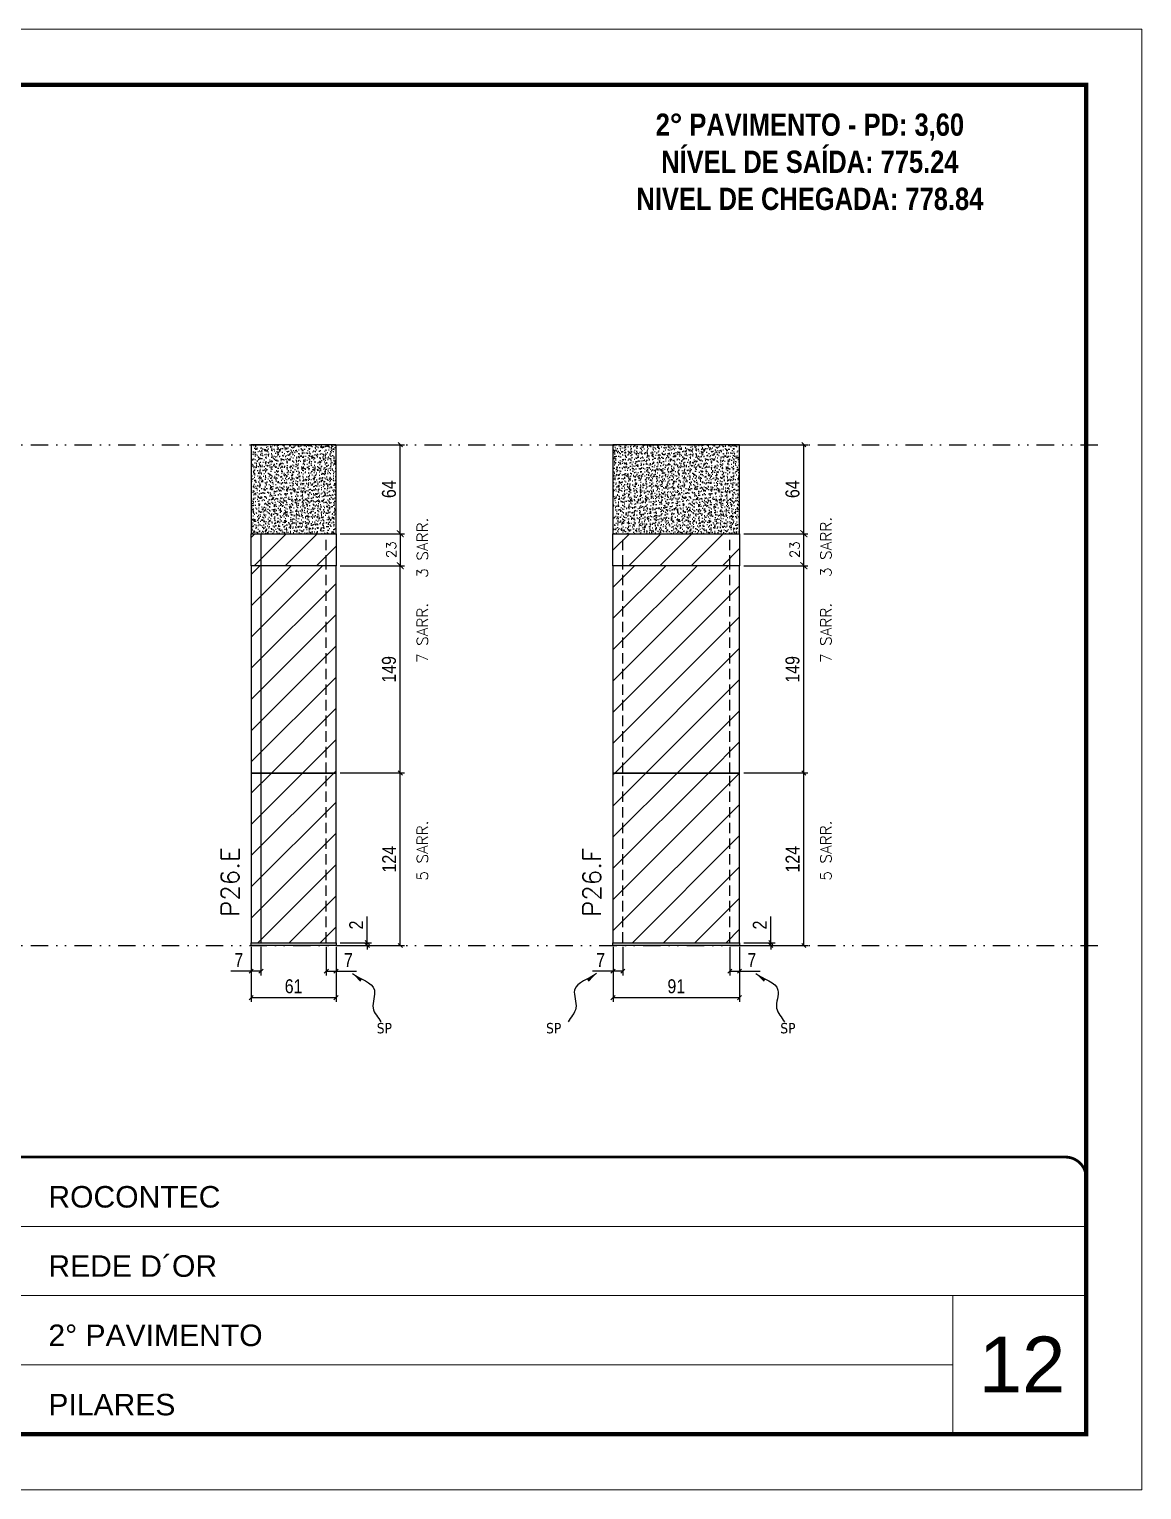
# Model space of a CAD drawing. Extents: x 2949 to 9203, y -16089 to 12527.
# Drawn here: x 8402 to 9203, y 9180 to 10230 of the extents above; entities that cross this region are included whole.
import ezdxf

# ---------------------------------------------------------------- set-up
doc = ezdxf.new("R2010")
doc.units = 0
for name, pattern in [('CONTINUO', [0]), ('DASHED', [0.75, 0.5, -0.25]), ('DIVIDE2', [0.625, 0.25, -0.125, 0, -0.125, 0, -0.125]), ('HIDDEN', [0.375, 0.25, -0.125])]:
    doc.linetypes.add(name, pattern=pattern)
for name, color, linetype, lineweight in [('CARIMBO', 255, 'Continuous', 9), ('Folhas', 255, 'Continuous', 9), ('Hachura', 251, 'Continuous', 9), ('SARRAFO DE PRESSAO', 251, 'DASHED', 9), ('Texto Seção', 7, 'Continuous', 15)]:
    doc.layers.add(name, color=color, linetype=linetype, lineweight=lineweight)
for name, color, linetype in [('COTA', 241, 'Continuous'), ('NOMENCLATURA', 7, 'Continuous'), ('Nível', 160, 'Continuous'), ('Painéis', 200, 'Continuous'), ('SARR_2.2x7', 40, 'Continuous'), ('Sarrafo de Pressão', 42, 'HIDDEN'), ('texto', 7, 'Continuous')]:
    doc.layers.add(name, color=color, linetype=linetype)
doc.styles.add('ARIAL', font='arial.ttf')
doc.styles.add('COTA TECNICA', font='techl___.ttf', dxfattribs={"height": 10})
doc.styles.add('COTA TECNICA-50', font='techl___.ttf', dxfattribs={"height": 10})
doc.styles.add('REGUA-120', font='ROMANS.shx', dxfattribs={"height": 15})
doc.styles.add('ROMANC', font='techb___.ttf', dxfattribs={"height": 2.5})
doc.styles.add('ROMANS', font='romans.shx')
doc.styles.get("Standard").update_dxf_attribs({"font": 'arial.ttf'})
doc.dimstyles.new('COTA PAINEL-50', dxfattribs={"dimtxt": 10, "dimasz": 3, "dimexe": 3, "dimexo": 3, "dimgap": 3, "dimtad": 1, "dimdec": 1, "dimzin": 12, "dimdsep": 46, "dimtxsty": 'COTA TECNICA-50', "dimblk1": 'OBLIQUE', "dimblk2": 'OBLIQUE', "dimsah": 1, "dimcen": 0.9, "dimclrd": 4, "dimclre": 4, "dimclrt": 240, "dimadec": 1, "dimazin": 3, "dimtfac": 1, "dimtdec": 1, "dimtmove": 0, "dimatfit": 3, "dimfxl": 1, "dimtolj": 1, "dimtzin": 12, "dimarcsym": 0})
doc.dimstyles.new('Cota Paínel', dxfattribs={"dimtxt": 7, "dimasz": 5, "dimexe": 3, "dimexo": 3, "dimgap": 3, "dimtad": 1, "dimdec": 1, "dimzin": 12, "dimdsep": 46, "dimtxsty": 'ROMANS', "dimblk": 'ARCHTICK', "dimcen": 0, "dimclrd": 4, "dimclre": 4, "dimclrt": 1, "dimadec": 1, "dimazin": 3, "dimtfac": 1, "dimtdec": 1, "dimtmove": 0, "dimatfit": 3, "dimldrblk": 'OBLIQUE', "dimfxl": 1, "dimtolj": 1, "dimtzin": 12, "dimarcsym": 0})
doc.dimstyles.new('PAINEL', dxfattribs={"dimtxt": 10, "dimasz": 3, "dimexe": 3, "dimexo": 3, "dimgap": 3, "dimtad": 1, "dimdec": 1, "dimzin": 12, "dimdsep": 46, "dimtxsty": 'COTA TECNICA', "dimblk1": 'OBLIQUE', "dimblk2": 'OBLIQUE', "dimsah": 1, "dimcen": 0.9, "dimclrd": 4, "dimclre": 4, "dimclrt": 240, "dimadec": 1, "dimazin": 3, "dimtfac": 1, "dimtdec": 1, "dimtmove": 0, "dimatfit": 3, "dimfxl": 1, "dimtolj": 1, "dimtzin": 12, "dimarcsym": 0})
doc.dimstyles.get("Standard").update_dxf_attribs({"dimtxt": 0.18, "dimasz": 0.18, "dimexe": 0.18, "dimexo": 0.0625, "dimgap": 0.09, "dimtad": 0, "dimtih": 1, "dimtoh": 1, "dimdec": 4, "dimzin": 0, "dimdsep": 46, "dimtxsty": 'Standard', "dimcen": 0.09, "dimadec": 0, "dimazin": 0, "dimtfac": 1, "dimtdec": 4, "dimtofl": 0, "dimtmove": 0, "dimatfit": 3, "dimfxl": 1, "dimtolj": 1, "dimtzin": 0, "dimarcsym": 0})
pattern_1 = [(45, (-126071.967, -22713.47), (-11.2253202, 11.2253202), [])]

# ---------------------------------------------------------------- blocks, each defined once
blk = doc.blocks.new('9999999999')
at = {"color": 30, "linetype": 'CONTINUO'}
for p, q in [((98564.6, 34379.6), (99584, 34379.6)), ((98564.6, 34329.8), (99488, 34329.8)), ((99584, 34329.8), (99488, 34329.8)), ((99488, 34329.8), (99488, 34230.2)), ((98564.6, 34280), (99488, 34280))]:
    blk.add_line(p, q, dxfattribs=at)
at = {"color": 30, "linetype": 'CONTINUO', "const_width": 2}
blk.add_lwpolyline([(99584, 34230.2), (99584, 34414.4, 0.414214), (99569, 34429.4), (98229, 34429.4, 0.414214), (98214, 34414.4), (98214, 34245.2, 0.414214), (98229, 34230.2), (99584, 34230.2)], format="xyb", dxfattribs=at)
at = {"layer": 'Folhas'}
blk.add_lwpolyline([(98139, 34190.2), (99624, 34190.2), (99624, 35240.2), (98139, 35240.2)], close=True, dxfattribs=at)
at = {"layer": 'Folhas', "color": 30, "const_width": 3}
blk.add_lwpolyline([(98214, 34230.2), (99584, 34230.2), (99584, 35200.2), (98214, 35200.2)], close=True, dxfattribs=at)
at = {"color": 7, "linetype": 'Continuous', "ltscale": 5, "style": 'ARIAL'}
for s, height, p in [('ROCONTEC', 15.48, (98837.7, 34393.1)), ('REDE D´OR', 15.48, (98837.7, 34343.3)), ('2° PAVIMENTO', 15.483, (98837.7, 34293.5)), ('PILARES', 15.48, (98837.7, 34243.7))]:
    blk.add_text(s, height=height, dxfattribs=at).set_placement(p)
blk = doc.blocks.new('_Oblique')
at = {"color": 0, "linetype": 'ByBlock', "lineweight": -2}
blk.add_line((-0.5, -0.5), (0.5, 0.5), dxfattribs=at)
blk = doc.blocks.new('*D3310')
at = {"layer": 'COTA', "color": 4, "lineweight": -2, "transparency": 16777216}
for p, q in [((8562.1, 9569.9), (8562.1, 9530.4)), ((8623.1, 9569.9), (8623.1, 9530.4)), ((8562.1, 9533.4), (8623.1, 9533.4))]:
    blk.add_line(p, q, dxfattribs=at)
at = {"layer": 'Defpoints', "color": 0, "transparency": 16777216}
for p in [(8562.1, 9572.9), (8623.1, 9572.9), (8623.1, 9533.4)]:
    blk.add_point(p, dxfattribs=at)
at = {"layer": 'COTA', "color": 4, "lineweight": -2, "transparency": 16777216, "xscale": 3, "yscale": 3, "zscale": 3, "rotation": 180}
blk.add_blockref('_Oblique', (8562.1, 9533.4), dxfattribs=at)
at = {"layer": 'COTA', "color": 4, "lineweight": -2, "transparency": 16777216, "xscale": 3, "yscale": 3, "zscale": 3}
blk.add_blockref('_Oblique', (8623.1, 9533.4), dxfattribs=at)
at = {"layer": 'COTA', "color": 240, "transparency": 16777216, "insert": (8592.6, 9541.5), "char_height": 10, "attachment_point": 5, "style": 'COTA TECNICA'}
blk.add_mtext('\\A1;61', dxfattribs=at)
blk = doc.blocks.new('*D3311')
at = {"layer": 'COTA', "color": 4, "lineweight": -2, "transparency": 16777216}
for p, q in [((8626.1, 9930.9), (8672.3, 9930.9)), ((8669.3, 9866.9), (8669.3, 9930.9)), ((8626.1, 9866.9), (8672.3, 9866.9))]:
    blk.add_line(p, q, dxfattribs=at)
at = {"layer": 'Defpoints', "color": 0, "transparency": 16777216}
for p in [(8623.1, 9930.9), (8669.3, 9930.9), (8623.1, 9866.9)]:
    blk.add_point(p, dxfattribs=at)
at = {"layer": 'COTA', "color": 4, "lineweight": -2, "transparency": 16777216, "xscale": 3, "yscale": 3, "zscale": 3}
for p, rotation in [((8669.3, 9930.9), 90), ((8669.3, 9866.9), 270)]:
    blk.add_blockref('_Oblique', p, dxfattribs=dict(at, rotation=rotation))
at = {"layer": 'COTA', "color": 240, "transparency": 16777216, "insert": (8661.2, 9898.9), "char_height": 10, "attachment_point": 5, "rotation": 90, "style": 'COTA TECNICA'}
blk.add_mtext('\\A1;64', dxfattribs=at)
blk = doc.blocks.new('*D3312')
at = {"layer": 'COTA', "color": 4, "lineweight": -2, "transparency": 16777216}
for p, q in [((8562.1, 9567.9), (8562.1, 9549.4)), ((8569.1, 9569.9), (8569.1, 9549.4)), ((8562.1, 9552.4), (8547.4, 9552.4)), ((8569.1, 9552.4), (8562.1, 9552.4))]:
    blk.add_line(p, q, dxfattribs=at)
at = {"layer": 'Defpoints', "color": 0, "transparency": 16777216}
for p in [(8562.1, 9570.9), (8569.1, 9572.9), (8562.1, 9552.4)]:
    blk.add_point(p, dxfattribs=at)
at = {"layer": 'COTA', "color": 4, "lineweight": -2, "transparency": 16777216, "xscale": 3, "yscale": 3, "zscale": 3, "rotation": 180}
blk.add_blockref('_Oblique', (8562.1, 9552.4), dxfattribs=at)
at = {"layer": 'COTA', "color": 4, "lineweight": -2, "transparency": 16777216, "xscale": 3, "yscale": 3, "zscale": 3}
blk.add_blockref('_Oblique', (8569.1, 9552.4), dxfattribs=at)
at = {"layer": 'COTA', "color": 240, "transparency": 16777216, "insert": (8553.2, 9560.4), "char_height": 10, "attachment_point": 5, "style": 'COTA TECNICA-50'}
blk.add_mtext('\\A1;7', dxfattribs=at)
blk = doc.blocks.new('*D3313')
at = {"layer": 'COTA', "color": 4, "lineweight": -2, "transparency": 16777216}
for p, q in [((8616.1, 9569.9), (8616.1, 9549.4)), ((8623.1, 9567.9), (8623.1, 9549.4)), ((8616.1, 9552.4), (8623.1, 9552.4)), ((8623.1, 9552.4), (8637.8, 9552.4))]:
    blk.add_line(p, q, dxfattribs=at)
at = {"layer": 'Defpoints', "color": 0, "transparency": 16777216}
for p in [(8616.1, 9572.9), (8623.1, 9570.9), (8623.1, 9552.4)]:
    blk.add_point(p, dxfattribs=at)
at = {"layer": 'COTA', "color": 4, "lineweight": -2, "transparency": 16777216, "xscale": 3, "yscale": 3, "zscale": 3, "rotation": 180}
blk.add_blockref('_Oblique', (8616.1, 9552.4), dxfattribs=at)
at = {"layer": 'COTA', "color": 4, "lineweight": -2, "transparency": 16777216, "xscale": 3, "yscale": 3, "zscale": 3}
blk.add_blockref('_Oblique', (8623.1, 9552.4), dxfattribs=at)
at = {"layer": 'COTA', "color": 240, "transparency": 16777216, "insert": (8632, 9560.4), "char_height": 10, "attachment_point": 5, "style": 'COTA TECNICA-50'}
blk.add_mtext('\\A1;7', dxfattribs=at)
blk = doc.blocks.new('*D3314')
at = {"layer": 'COTA', "color": 4, "lineweight": -2, "transparency": 16777216}
for p, q in [((8626.1, 9694.9), (8672.3, 9694.9)), ((8669.3, 9570.9), (8669.3, 9694.9)), ((8626.1, 9570.9), (8672.3, 9570.9))]:
    blk.add_line(p, q, dxfattribs=at)
at = {"layer": 'Defpoints', "color": 0, "transparency": 16777216}
for p in [(8623.1, 9694.9), (8669.3, 9694.9), (8623.1, 9570.9)]:
    blk.add_point(p, dxfattribs=at)
at = {"layer": 'COTA', "color": 4, "lineweight": -2, "transparency": 16777216, "xscale": 3, "yscale": 3, "zscale": 3}
for p, rotation in [((8669.3, 9694.9), 90), ((8669.3, 9570.9), 270)]:
    blk.add_blockref('_Oblique', p, dxfattribs=dict(at, rotation=rotation))
at = {"layer": 'COTA', "color": 240, "transparency": 16777216, "insert": (8661.3, 9632.9), "char_height": 10, "attachment_point": 5, "rotation": 90, "style": 'COTA TECNICA-50'}
blk.add_mtext('\\A1;124', dxfattribs=at)
blk = doc.blocks.new('*D3315')
at = {"layer": 'COTA', "color": 4, "lineweight": -2, "transparency": 16777216}
for p, q in [((8645.6, 9572.9), (8645.6, 9591.7)), ((8626.1, 9572.9), (8648.6, 9572.9)), ((8626.1, 9570.9), (8648.6, 9570.9)), ((8645.6, 9570.9), (8645.6, 9572.9)), ((8645.6, 9570.9), (8645.6, 9567.9))]:
    blk.add_line(p, q, dxfattribs=at)
at = {"layer": 'Defpoints', "color": 0, "transparency": 16777216}
for p in [(8623.1, 9572.9), (8623.1, 9570.9), (8645.6, 9570.9)]:
    blk.add_point(p, dxfattribs=at)
at = {"layer": 'COTA', "color": 4, "lineweight": -2, "transparency": 16777216, "xscale": 3, "yscale": 3, "zscale": 3}
for p, rotation in [((8645.6, 9572.9), 270), ((8645.6, 9570.9), 90)]:
    blk.add_blockref('_Oblique', p, dxfattribs=dict(at, rotation=rotation))
at = {"layer": 'COTA', "color": 240, "transparency": 16777216, "insert": (8637.6, 9585.6), "char_height": 10, "attachment_point": 5, "rotation": 90, "style": 'COTA TECNICA-50'}
blk.add_mtext('\\A1;2', dxfattribs=at)
blk = doc.blocks.new('*D3316')
at = {"layer": 'COTA', "color": 4, "linetype": 'ByBlock', "lineweight": -2, "transparency": 16777216}
for p, q in [((8626.1, 9843.9), (8672.3, 9843.9)), ((8669.3, 9694.9), (8669.3, 9843.9)), ((8626.1, 9694.9), (8672.3, 9694.9))]:
    blk.add_line(p, q, dxfattribs=at)
at = {"layer": 'Defpoints', "color": 0, "linetype": 'ByBlock', "transparency": 16777216}
for p in [(8623.1, 9843.9), (8669.3, 9843.9), (8623.1, 9694.9)]:
    blk.add_point(p, dxfattribs=at)
at = {"layer": 'COTA', "color": 4, "linetype": 'ByBlock', "lineweight": -2, "transparency": 16777216, "xscale": 3, "yscale": 3, "zscale": 3}
for p, rotation in [((8669.3, 9843.9), 90), ((8669.3, 9694.9), 270)]:
    blk.add_blockref('_Oblique', p, dxfattribs=dict(at, rotation=rotation))
at = {"layer": 'COTA', "color": 240, "linetype": 'ByBlock', "transparency": 16777216, "insert": (8661.2, 9769.4), "char_height": 10, "attachment_point": 5, "rotation": 90, "style": 'COTA TECNICA'}
blk.add_mtext('\\A1;149', dxfattribs=at)
blk = doc.blocks.new('*D3317')
at = {"layer": 'COTA', "color": 4, "lineweight": -2, "transparency": 16777216}
for p, q in [((8822.3, 9569.9), (8822.3, 9530.4)), ((8913.3, 9569.9), (8913.3, 9530.4)), ((8822.3, 9533.4), (8913.3, 9533.4))]:
    blk.add_line(p, q, dxfattribs=at)
at = {"layer": 'Defpoints', "color": 0, "transparency": 16777216}
for p in [(8822.3, 9572.9), (8913.3, 9572.9), (8913.3, 9533.4)]:
    blk.add_point(p, dxfattribs=at)
at = {"layer": 'COTA', "color": 4, "lineweight": -2, "transparency": 16777216, "xscale": 3, "yscale": 3, "zscale": 3, "rotation": 180}
blk.add_blockref('_Oblique', (8822.3, 9533.4), dxfattribs=at)
at = {"layer": 'COTA', "color": 4, "lineweight": -2, "transparency": 16777216, "xscale": 3, "yscale": 3, "zscale": 3}
blk.add_blockref('_Oblique', (8913.3, 9533.4), dxfattribs=at)
at = {"layer": 'COTA', "color": 240, "transparency": 16777216, "insert": (8867.8, 9541.5), "char_height": 10, "attachment_point": 5, "style": 'COTA TECNICA'}
blk.add_mtext('\\A1;91', dxfattribs=at)
blk = doc.blocks.new('*D3318')
at = {"layer": 'COTA', "color": 4, "lineweight": -2, "transparency": 16777216}
for p, q in [((8916.3, 9930.9), (8962.5, 9930.9)), ((8959.5, 9866.9), (8959.5, 9930.9)), ((8916.3, 9866.9), (8962.5, 9866.9))]:
    blk.add_line(p, q, dxfattribs=at)
at = {"layer": 'Defpoints', "color": 0, "transparency": 16777216}
for p in [(8913.3, 9930.9), (8959.5, 9930.9), (8913.3, 9866.9)]:
    blk.add_point(p, dxfattribs=at)
at = {"layer": 'COTA', "color": 4, "lineweight": -2, "transparency": 16777216, "xscale": 3, "yscale": 3, "zscale": 3}
for p, rotation in [((8959.5, 9930.9), 90), ((8959.5, 9866.9), 270)]:
    blk.add_blockref('_Oblique', p, dxfattribs=dict(at, rotation=rotation))
at = {"layer": 'COTA', "color": 240, "transparency": 16777216, "insert": (8951.4, 9898.9), "char_height": 10, "attachment_point": 5, "rotation": 90, "style": 'COTA TECNICA'}
blk.add_mtext('\\A1;64', dxfattribs=at)
blk = doc.blocks.new('*D3319')
at = {"layer": 'COTA', "color": 4, "lineweight": -2, "transparency": 16777216}
for p, q in [((8822.3, 9567.9), (8822.3, 9549.4)), ((8829.3, 9569.9), (8829.3, 9549.4)), ((8822.3, 9552.4), (8807.5, 9552.4)), ((8829.3, 9552.4), (8822.3, 9552.4))]:
    blk.add_line(p, q, dxfattribs=at)
at = {"layer": 'Defpoints', "color": 0, "transparency": 16777216}
for p in [(8822.3, 9570.9), (8829.3, 9572.9), (8822.3, 9552.4)]:
    blk.add_point(p, dxfattribs=at)
at = {"layer": 'COTA', "color": 4, "lineweight": -2, "transparency": 16777216, "xscale": 3, "yscale": 3, "zscale": 3, "rotation": 180}
blk.add_blockref('_Oblique', (8822.3, 9552.4), dxfattribs=at)
at = {"layer": 'COTA', "color": 4, "lineweight": -2, "transparency": 16777216, "xscale": 3, "yscale": 3, "zscale": 3}
blk.add_blockref('_Oblique', (8829.3, 9552.4), dxfattribs=at)
at = {"layer": 'COTA', "color": 240, "transparency": 16777216, "insert": (8813.4, 9560.4), "char_height": 10, "attachment_point": 5, "style": 'COTA TECNICA-50'}
blk.add_mtext('\\A1;7', dxfattribs=at)
blk = doc.blocks.new('*D3320')
at = {"layer": 'COTA', "color": 4, "lineweight": -2, "transparency": 16777216}
for p, q in [((8906.3, 9569.9), (8906.3, 9549.4)), ((8913.3, 9567.9), (8913.3, 9549.4)), ((8906.3, 9552.4), (8913.3, 9552.4)), ((8913.3, 9552.4), (8928, 9552.4))]:
    blk.add_line(p, q, dxfattribs=at)
at = {"layer": 'Defpoints', "color": 0, "transparency": 16777216}
for p in [(8906.3, 9572.9), (8913.3, 9570.9), (8913.3, 9552.4)]:
    blk.add_point(p, dxfattribs=at)
at = {"layer": 'COTA', "color": 4, "lineweight": -2, "transparency": 16777216, "xscale": 3, "yscale": 3, "zscale": 3, "rotation": 180}
blk.add_blockref('_Oblique', (8906.3, 9552.4), dxfattribs=at)
at = {"layer": 'COTA', "color": 4, "lineweight": -2, "transparency": 16777216, "xscale": 3, "yscale": 3, "zscale": 3}
blk.add_blockref('_Oblique', (8913.3, 9552.4), dxfattribs=at)
at = {"layer": 'COTA', "color": 240, "transparency": 16777216, "insert": (8922.1, 9560.4), "char_height": 10, "attachment_point": 5, "style": 'COTA TECNICA-50'}
blk.add_mtext('\\A1;7', dxfattribs=at)
blk = doc.blocks.new('*D3321')
at = {"layer": 'COTA', "color": 4, "lineweight": -2, "transparency": 16777216}
for p, q in [((8916.3, 9694.9), (8962.5, 9694.9)), ((8959.5, 9570.9), (8959.5, 9694.9)), ((8916.3, 9570.9), (8962.5, 9570.9))]:
    blk.add_line(p, q, dxfattribs=at)
at = {"layer": 'Defpoints', "color": 0, "transparency": 16777216}
for p in [(8913.3, 9694.9), (8959.5, 9694.9), (8913.3, 9570.9)]:
    blk.add_point(p, dxfattribs=at)
at = {"layer": 'COTA', "color": 4, "lineweight": -2, "transparency": 16777216, "xscale": 3, "yscale": 3, "zscale": 3}
for p, rotation in [((8959.5, 9694.9), 90), ((8959.5, 9570.9), 270)]:
    blk.add_blockref('_Oblique', p, dxfattribs=dict(at, rotation=rotation))
at = {"layer": 'COTA', "color": 240, "transparency": 16777216, "insert": (8951.4, 9632.9), "char_height": 10, "attachment_point": 5, "rotation": 90, "style": 'COTA TECNICA-50'}
blk.add_mtext('\\A1;124', dxfattribs=at)
blk = doc.blocks.new('*D3322')
at = {"layer": 'COTA', "color": 4, "lineweight": -2, "transparency": 16777216}
for p, q in [((8935.8, 9572.9), (8935.8, 9591.7)), ((8916.3, 9572.9), (8938.8, 9572.9)), ((8916.3, 9570.9), (8938.8, 9570.9)), ((8935.8, 9570.9), (8935.8, 9572.9)), ((8935.8, 9570.9), (8935.8, 9567.9))]:
    blk.add_line(p, q, dxfattribs=at)
at = {"layer": 'Defpoints', "color": 0, "transparency": 16777216}
for p in [(8913.3, 9572.9), (8913.3, 9570.9), (8935.8, 9570.9)]:
    blk.add_point(p, dxfattribs=at)
at = {"layer": 'COTA', "color": 4, "lineweight": -2, "transparency": 16777216, "xscale": 3, "yscale": 3, "zscale": 3}
for p, rotation in [((8935.8, 9572.9), 270), ((8935.8, 9570.9), 90)]:
    blk.add_blockref('_Oblique', p, dxfattribs=dict(at, rotation=rotation))
at = {"layer": 'COTA', "color": 240, "transparency": 16777216, "insert": (8927.8, 9585.6), "char_height": 10, "attachment_point": 5, "rotation": 90, "style": 'COTA TECNICA-50'}
blk.add_mtext('\\A1;2', dxfattribs=at)
blk = doc.blocks.new('*D3323')
at = {"layer": 'COTA', "color": 4, "linetype": 'ByBlock', "lineweight": -2, "transparency": 16777216}
for p, q in [((8916.3, 9843.9), (8962.5, 9843.9)), ((8959.5, 9694.9), (8959.5, 9843.9)), ((8916.3, 9694.9), (8962.5, 9694.9))]:
    blk.add_line(p, q, dxfattribs=at)
at = {"layer": 'Defpoints', "color": 0, "linetype": 'ByBlock', "transparency": 16777216}
for p in [(8913.3, 9843.9), (8959.5, 9843.9), (8913.3, 9694.9)]:
    blk.add_point(p, dxfattribs=at)
at = {"layer": 'COTA', "color": 4, "linetype": 'ByBlock', "lineweight": -2, "transparency": 16777216, "xscale": 3, "yscale": 3, "zscale": 3}
for p, rotation in [((8959.5, 9843.9), 90), ((8959.5, 9694.9), 270)]:
    blk.add_blockref('_Oblique', p, dxfattribs=dict(at, rotation=rotation))
at = {"layer": 'COTA', "color": 240, "linetype": 'ByBlock', "transparency": 16777216, "insert": (8951.4, 9769.4), "char_height": 10, "attachment_point": 5, "rotation": 90, "style": 'COTA TECNICA'}
blk.add_mtext('\\A1;149', dxfattribs=at)
blk = doc.blocks.new('_ArchTick')
at = {"color": 0, "linetype": 'ByBlock', "const_width": 0.15}
blk.add_lwpolyline([(-0.5, -0.5), (0.5, 0.5)], dxfattribs=at)
blk = doc.blocks.new('*D3324')
at = {"layer": 'COTA', "color": 4, "lineweight": -2, "transparency": 16777216}
for p, q in [((8626.1, 9866.9), (8672.3, 9866.9)), ((8669.3, 9866.9), (8669.3, 9843.9)), ((8626.1, 9843.9), (8672.3, 9843.9))]:
    blk.add_line(p, q, dxfattribs=at)
at = {"layer": 'Defpoints', "color": 0, "transparency": 16777216}
for p in [(8623.1, 9866.9), (8623.1, 9843.9), (8669.3, 9843.9)]:
    blk.add_point(p, dxfattribs=at)
at = {"layer": 'COTA', "color": 4, "lineweight": -2, "transparency": 16777216, "xscale": 5, "yscale": 5, "zscale": 5}
for p, rotation in [((8669.3, 9866.9), 90), ((8669.3, 9843.9), 270)]:
    blk.add_blockref('_ArchTick', p, dxfattribs=dict(at, rotation=rotation))
at = {"layer": 'COTA', "color": 1, "transparency": 16777216, "insert": (8662.8, 9855.4), "char_height": 7, "attachment_point": 5, "rotation": 90, "style": 'ROMANS'}
blk.add_mtext('\\A1;23', dxfattribs=at)
blk = doc.blocks.new('*D3325')
at = {"layer": 'COTA', "color": 4, "lineweight": -2, "transparency": 16777216}
for p, q in [((8916.3, 9866.9), (8962.5, 9866.9)), ((8959.5, 9843.9), (8959.5, 9866.9)), ((8916.3, 9843.9), (8962.5, 9843.9))]:
    blk.add_line(p, q, dxfattribs=at)
at = {"layer": 'Defpoints', "color": 0, "transparency": 16777216}
for p in [(8913.3, 9866.9), (8959.5, 9866.9), (8913.3, 9843.9)]:
    blk.add_point(p, dxfattribs=at)
at = {"layer": 'COTA', "color": 4, "lineweight": -2, "transparency": 16777216, "xscale": 5, "yscale": 5, "zscale": 5}
for p, rotation in [((8959.5, 9866.9), 90), ((8959.5, 9843.9), 270)]:
    blk.add_blockref('_ArchTick', p, dxfattribs=dict(at, rotation=rotation))
at = {"layer": 'COTA', "color": 1, "transparency": 16777216, "insert": (8953, 9855.4), "char_height": 7, "attachment_point": 5, "rotation": 90, "style": 'ROMANS'}
blk.add_mtext('\\A1;23', dxfattribs=at)

msp = doc.modelspace()

# ---------------------------------------------------------------- hatches: boundary and pattern name
at = {"layer": 'COTA', "linetype": 'ByBlock'}
h = msp.add_hatch(dxfattribs=at)
h.set_pattern_fill('AR-CONC', color=256, scale=0.03)
h.set_pattern_definition([(50, (-122894.6927, -19246.545), (5.46554007, -0.47817257), [0.5715, -6.2865]), (355, (-122894.6927, -19246.545), (-1.05730264, 5.73170536), [0.4572, -5.02921753]), (100.4514447, (-122894.237, -19246.585), (4.40823741, 5.25353256), [0.48570026, -5.34270734]), (46.1842, (-122894.6927, -19245.021), (8.13237123, -1.26126984), [0.85725, -9.42975]), (96.6355576, (-122894.015, -19245.126), (7.122124, 7.42278374), [0.7285507, -8.01406824]), (351.184151, (-122894.693, -19245.021), (7.122124, 7.42278374), [0.685799, -7.54379196]), (21, (-122893.9307, -19245.402), (4.54843174, -3.06795595), [0.5715, -6.2865]), (326, (-122893.9307, -19245.402), (1.85406085, 5.52563898), [0.4572, -5.0292]), (71.451445, (-122893.5516, -19245.658), (6.40249258, 2.45768307), [0.48570026, -5.34269813]), (37.5, (-122894.6927, -19246.5452), (0.092658098, 2.536651166), [0, -4.96824, 0, -5.1054, 0, -5.04825]), (7.5, (-122894.6927, -19246.5452), (2.004589875, 3.005417245), [0, -2.91084, 0, -4.85394, 0, -1.92405]), (327.5, (-122896.392, -19246.5452), (4.067717855, -0.17186232), [0, -1.905, 0, -5.9436, 0, -7.8867]), (317.5, (-122897.154, -19246.5452), (4.44387544, 0.76279473), [0, -2.4765, 0, -3.94716, 0, -5.6007])])
h.paths.add_polyline_path([(8562.09, 9866.87), (8623.09, 9866.87), (8623.09, 9930.87), (8562.09, 9930.87)])
h = msp.add_hatch(dxfattribs=at)
h.set_pattern_fill('AR-CONC', color=256, scale=0.03)
h.set_pattern_definition([(50, (-122589.5207, -19246.545), (5.46554007, -0.47817257), [0.5715, -6.2865]), (355, (-122589.5207, -19246.545), (-1.05730264, 5.73170536), [0.4572, -5.02921753]), (100.4514447, (-122589.065, -19246.585), (4.40823741, 5.25353256), [0.48570026, -5.34270734]), (46.1842, (-122589.5207, -19245.021), (8.13237123, -1.26126984), [0.85725, -9.42975]), (96.6355576, (-122588.843, -19245.126), (7.122124, 7.42278374), [0.7285507, -8.01406824]), (351.184151, (-122589.521, -19245.021), (7.122124, 7.42278374), [0.685799, -7.54379196]), (21, (-122588.7587, -19245.402), (4.54843174, -3.06795595), [0.5715, -6.2865]), (326, (-122588.7587, -19245.402), (1.85406085, 5.52563898), [0.4572, -5.0292]), (71.451445, (-122588.3796, -19245.658), (6.40249258, 2.45768307), [0.48570026, -5.34269813]), (37.5, (-122589.5207, -19246.5452), (0.092658098, 2.536651166), [0, -4.96824, 0, -5.1054, 0, -5.04825]), (7.5, (-122589.5207, -19246.5452), (2.004589875, 3.005417245), [0, -2.91084, 0, -4.85394, 0, -1.92405]), (327.5, (-122591.22, -19246.5452), (4.067717855, -0.17186232), [0, -1.905, 0, -5.9436, 0, -7.8867]), (317.5, (-122591.982, -19246.5452), (4.44387544, 0.76279473), [0, -2.4765, 0, -3.94716, 0, -5.6007])])
h.paths.add_polyline_path([(8822.26, 9866.87), (8913.26, 9866.87), (8913.26, 9930.87), (8822.26, 9930.87)])
at = {"layer": 'Hachura'}
h = msp.add_hatch(dxfattribs=at)
h.set_pattern_fill('ANSI31', color=256, scale=5)
h.paths.add_polyline_path([(8623.09, 9866.87), (8562.09, 9866.87), (8562.09, 9843.87), (8623.09, 9843.87)])
h = msp.add_hatch(dxfattribs=at)
h.set_pattern_fill('ANSI31', color=256, scale=5)
h.paths.add_polyline_path([(8913.26, 9866.87), (8822.26, 9866.87), (8822.26, 9843.87), (8913.26, 9843.87)])
at = {"layer": 'Hachura', "linetype": 'ByBlock'}
h = msp.add_hatch(dxfattribs=at)
h.set_pattern_fill('ANSI31', color=256, scale=5)
h.set_pattern_definition(pattern_1)
h.paths.add_polyline_path([(8562.09, 9694.87), (8623.09, 9694.87), (8623.09, 9843.87), (8562.09, 9843.87)])
h = msp.add_hatch(dxfattribs=at)
h.set_pattern_fill('ANSI31', color=256, scale=5)
h.set_pattern_definition(pattern_1)
h.paths.add_polyline_path([(8913.26, 9843.87), (8822.26, 9843.87), (8822.26, 9694.87), (8913.26, 9694.87)])
h = msp.add_hatch(dxfattribs=at)
h.set_pattern_fill('ANSI31', color=256, scale=5)
h.set_pattern_definition(pattern_1)
h.paths.add_polyline_path([(8623.09, 9694.87), (8562.09, 9694.87), (8562.09, 9572.87), (8623.09, 9572.87)])
h = msp.add_hatch(dxfattribs=at)
h.set_pattern_fill('ANSI31', color=256, scale=5)
h.set_pattern_definition(pattern_1)
h.paths.add_polyline_path([(8913.26, 9694.87), (8822.26, 9694.87), (8822.26, 9572.87), (8913.26, 9572.87)])

# ---------------------------------------------------------------- linework, layer by layer
at = {"layer": 'COTA', "linetype": 'ByBlock'}
for points in [[(8562.09, 9866.87), (8623.09, 9866.87), (8623.09, 9930.87), (8562.09, 9930.87)], [(8822.26, 9866.87), (8913.26, 9866.87), (8913.26, 9930.87), (8822.26, 9930.87)]]:
    msp.add_lwpolyline(points, close=True, dxfattribs=at)
at = {"layer": 'Nível', "color": 4, "linetype": 'DIVIDE2', "ltscale": 50}
for p, q in [((7806.03, 9930.87), (9176.03, 9930.87)), ((7806.03, 9570.87), (9176.03, 9570.87))]:
    msp.add_line(p, q, dxfattribs=at)
at = {"layer": 'Painéis'}
for p, q in [((8562.09, 9843.87), (8562.09, 9694.87)), ((8623.09, 9843.87), (8562.09, 9843.87)), ((8623.09, 9694.87), (8623.09, 9843.87)), ((8623.09, 9694.87), (8562.09, 9694.87)), ((8562.09, 9694.87), (8562.09, 9572.87)), ((8562.09, 9694.87), (8623.09, 9694.87)), ((8623.09, 9572.87), (8623.09, 9694.87)), ((8562.09, 9572.87), (8623.09, 9572.87))]:
    msp.add_line(p, q, dxfattribs=at)
for points in [[(8562.09, 9866.87), (8623.09, 9866.87), (8623.09, 9843.87), (8562.09, 9843.87)], [(8822.26, 9866.87), (8913.26, 9866.87), (8913.26, 9843.87), (8822.26, 9843.87)], [(8822.26, 9694.87), (8913.26, 9694.87), (8913.26, 9843.87), (8822.26, 9843.87)], [(8822.26, 9572.87), (8913.26, 9572.87), (8913.26, 9694.87), (8822.26, 9694.87)], [(8562.09, 9572.87), (8623.09, 9572.87), (8623.09, 9570.87), (8562.09, 9570.87)], [(8822.26, 9572.87), (8913.26, 9572.87), (8913.26, 9570.87), (8822.26, 9570.87)]]:
    msp.add_lwpolyline(points, close=True, dxfattribs=at)
at = {"layer": 'SARR_2.2x7'}
for p, q in [((8569.09, 9866.87), (8569.09, 9843.87)), ((8569.09, 9843.87), (8569.09, 9694.87)), ((8569.09, 9694.87), (8569.09, 9572.87))]:
    msp.add_line(p, q, dxfattribs=at)
at = {"layer": 'Sarrafo de Pressão', "ltscale": 30}
for p, q in [((8616.09, 9843.87), (8616.09, 9866.87)), ((8829.26, 9843.87), (8829.26, 9866.87)), ((8906.26, 9843.87), (8906.26, 9866.87)), ((8616.09, 9694.87), (8616.09, 9843.87)), ((8829.26, 9694.87), (8829.26, 9843.87)), ((8906.26, 9694.87), (8906.26, 9843.87)), ((8616.09, 9572.87), (8616.09, 9694.87)), ((8829.26, 9572.87), (8829.26, 9694.87)), ((8906.26, 9572.87), (8906.26, 9694.87))]:
    msp.add_line(p, q, dxfattribs=at)

# ---------------------------------------------------------------- block references
at = {"layer": 'SARRAFO DE PRESSAO', "color": 6, "linetype": 'ByBlock'}
msp.add_blockref('9999999999', (-90421.44, -25010.62), dxfattribs=at)

# ---------------------------------------------------------------- texts
at = {"layer": 'CARIMBO', "style": 'ARIAL'}
msp.add_text('12', height=40, dxfattribs=at).set_placement((9085.39, 9249.73))
at = {"layer": 'NOMENCLATURA', "color": 2, "insert": (8963.86, 10195.65), "char_height": 16, "attachment_point": 2, "style": 'ROMANC'}
msp.add_mtext_dynamic_manual_height_columns('\\P2° PAVIMENTO - PD: 3,60\\PNÍVEL DE SAÍDA: 775.24\\PNIVEL DE CHEGADA: 778.84', width=300.2766, gutter_width=1, heights=[0], dxfattribs=at)
at = {"layer": 'texto', "color": 0, "char_height": 7.5, "attachment_point": 5}
for insert in [(8657.87, 9511.38), (8779.62, 9511.38), (8948.04, 9511.38)]:
    msp.add_mtext('{\\fTahoma|b0|i0|c0|p34;\\C4;SP}', dxfattribs=dict(at, insert=insert))
at = {"layer": 'Texto Seção', "linetype": 'Continuous', "style": 'ROMANS'}
for s, p in [('3 SARR.', (8689.24, 9835.18)), ('3 SARR.', (8979.41, 9835.76)), ('7 SARR.', (8689.24, 9773.99)), ('7 SARR.', (8979.41, 9773.99)), ('5 SARR.', (8689.24, 9617.49)), ('5 SARR.', (8979.41, 9617.49))]:
    msp.add_text(s, height=8, rotation=90, dxfattribs=at).set_placement(p)
at = {"layer": 'Texto Seção', "char_height": 13, "width": 285.3299, "attachment_point": 7, "rotation": 90, "style": 'REGUA-120'}
for s, insert in [('P26.E', (8553.42, 9591.34)), ('P26.F', (8813.59, 9591.34))]:
    msp.add_mtext(s, dxfattribs=dict(at, insert=insert))

# ---------------------------------------------------------------- dimensions: what is measured, and where the dimension line sits
at = {"layer": 'COTA'}
for base, p1, p2, picture, middle in [((8669.33, 9930.87), (8623.09, 9866.87), (8623.09, 9930.87), '*D3311', (8669.33, 9898.87)), ((8959.5, 9930.87), (8913.26, 9866.87), (8913.26, 9930.87), '*D3318', (8959.5, 9898.87))]:
    dim = msp.add_linear_dim(base=base, p1=p1, p2=p2, angle=90, dimstyle='PAINEL', override={"dimarcsym": 2}, dxfattribs=at)
    dim.commit()
    dim.dimension.update_dxf_attribs({"geometry": picture, "text_midpoint": middle, "dimtype": 160})
for base, p1, p2, angle, dimstyle, picture, middle in [((8669.33, 9843.87), (8623.09, 9866.87), (8623.09, 9843.87), 90, 'Cota Paínel', '*D3324', (8662.83, 9855.37)), ((8959.5, 9866.87), (8913.26, 9843.87), (8913.26, 9866.87), 90, 'Cota Paínel', '*D3325', (8953, 9855.37)), ((8669.33, 9694.87), (8623.09, 9570.87), (8623.09, 9694.87), 90, 'COTA PAINEL-50', '*D3314', (8661.25, 9632.87)), ((8959.5, 9694.87), (8913.26, 9570.87), (8913.26, 9694.87), 90, 'COTA PAINEL-50', '*D3321', (8951.43, 9632.87)), ((8562.09, 9552.36), (8569.09, 9572.87), (8562.09, 9570.87), 180, 'COTA PAINEL-50', '*D3312', (8553.22, 9560.43)), ((8822.26, 9552.36), (8829.26, 9572.87), (8822.26, 9570.87), 180, 'COTA PAINEL-50', '*D3319', (8813.39, 9560.43))]:
    dim = msp.add_linear_dim(base=base, p1=p1, p2=p2, angle=angle, dimstyle=dimstyle, dxfattribs=at)
    dim.commit()
    dim.dimension.update_dxf_attribs({"geometry": picture, "text_midpoint": middle})
at = {"layer": 'COTA', "linetype": 'ByBlock'}
for base, p1, p2, picture, middle in [((8669.33, 9843.87), (8623.09, 9694.87), (8623.09, 9843.87), '*D3316', (8661.23, 9769.37)), ((8959.5, 9843.87), (8913.26, 9694.87), (8913.26, 9843.87), '*D3323', (8951.4, 9769.37))]:
    dim = msp.add_linear_dim(base=base, p1=p1, p2=p2, angle=90, dimstyle='PAINEL', dxfattribs=at)
    dim.commit()
    dim.dimension.update_dxf_attribs({"geometry": picture, "text_midpoint": middle})
at = {"layer": 'COTA'}
for base, p1, p2, picture, middle in [((8645.61, 9570.87), (8623.09, 9572.87), (8623.09, 9570.87), '*D3315', (8645.61, 9585.61)), ((8935.79, 9570.87), (8913.26, 9572.87), (8913.26, 9570.87), '*D3322', (8935.79, 9585.61))]:
    dim = msp.add_linear_dim(base=base, p1=p1, p2=p2, angle=90, dimstyle='COTA PAINEL-50', dxfattribs=at)
    dim.commit()
    dim.dimension.update_dxf_attribs({"geometry": picture, "text_midpoint": middle, "dimtype": 160})
for base, p1, p2, picture, middle in [((8623.09, 9533.42), (8562.09, 9572.87), (8623.09, 9572.87), '*D3310', (8592.59, 9541.52)), ((8913.26, 9533.42), (8822.26, 9572.87), (8913.26, 9572.87), '*D3317', (8867.76, 9541.5))]:
    dim = msp.add_linear_dim(base=base, p1=p1, p2=p2, dimstyle='PAINEL', override={"dimarcsym": 2}, dxfattribs=at)
    dim.commit()
    dim.dimension.update_dxf_attribs({"geometry": picture, "text_midpoint": middle})
for base, p1, p2, picture, middle in [((8623.09, 9552.36), (8616.09, 9572.87), (8623.09, 9570.87), '*D3313', (8631.95, 9560.43)), ((8913.26, 9552.36), (8906.26, 9572.87), (8913.26, 9570.87), '*D3320', (8922.13, 9560.43))]:
    dim = msp.add_linear_dim(base=base, p1=p1, p2=p2, dimstyle='COTA PAINEL-50', dxfattribs=at)
    dim.commit()
    dim.dimension.update_dxf_attribs({"geometry": picture, "text_midpoint": middle})

# ---------------------------------------------------------------- leaders
at = {"layer": 'COTA', "path_type": 1}
for points in [[(8634.92, 9550.69), (8650.7, 9538.85), (8649.78, 9525.85), (8655.33, 9516.06)], [(8810.43, 9550.69), (8794.65, 9538.85), (8795.57, 9525.85), (8790.02, 9516.06)], [(8925.09, 9550.69), (8940.87, 9538.85), (8939.95, 9525.85), (8945.5, 9516.06)]]:
    msp.add_leader(points, dimstyle='Standard', override={"dimasz": 8}, dxfattribs=at)

doc.saveas('drawing.dxf')
